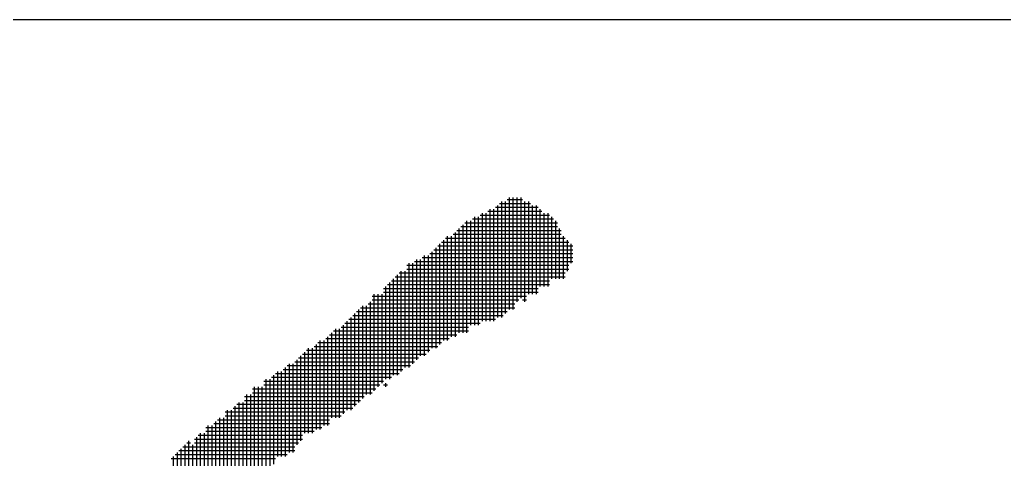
# Model space of a CAD drawing. Header units: feet. Extents: x 0 to 252300, y 0 to 178200.
# Drawn here: x 171013 to 171608, y 9334 to 9600 of the extents above; entities that cross this region are included whole.
import ezdxf
from ezdxf.enums import TextEntityAlignment as Align

# ---------------------------------------------------------------- set-up
doc = ezdxf.new("R2010")
doc.units = ezdxf.units.FT
doc.header["$LTSCALE"] = 3000
doc.header["$MEASUREMENT"] = 0
for name, color, linetype in [('CX-BORD', 3, 'CONTINUOUS'), ('CX-BORD-LIN1', 4, 'CONTINUOUS'), ('CX-BORD-LIN2', 3, 'CONTINUOUS'), ('CX-BORD-TEX2', 7, 'CONTINUOUS'), ('CX-BORD-TEX3', 6, 'CONTINUOUS')]:
    doc.layers.add(name, color=color, linetype=linetype)
doc.styles.add('TB_TEXT', font='')
doc.styles.add('TB_WBTXT', font='')
doc.styles.add('TB_WMTXT', font='')
doc.styles.get('TB_TEXT').set_extended_font_data('DotumChe')
doc.styles.get('TB_WBTXT').set_extended_font_data('Dotum')
doc.styles.get('TB_WMTXT').set_extended_font_data('DotumChe')

# ---------------------------------------------------------------- blocks, each defined once
blk = doc.blocks.new('CXBLKA1')
at = {"layer": 'CX-BORD-LIN2'}
blk.add_lwpolyline([(558, 12), (270, 12)], dxfattribs=at)
at = {"layer": 'CX-BORD-LIN1', "style": 'TB_TEXT'}
for tag, p in [('TR_RCON5', (342.3033, 33)), ('TR_RCON4', (342.3033, 27)), ('TR_RCON3', (342.3033, 21)), ('TR_RCON2', (342.3033, 15)), ('TR_RCON1', (342.3033, 9))]:
    blk.add_attdef(tag, text='', height=3.5, dxfattribs=at).set_placement(p, align=Align.MIDDLE_LEFT)
for tag, height, p in [('TR_DGN5', 3.5, (451.1185, 33)), ('TR_CHK5', 3.5, (491.1185, 33)), ('TR_RDAT5', 3.5, (317.5, 33)), ('TR_APP5', 3.5, (531.1185, 33)), ('TR_RNUM5', 3, (285.1051, 32.6366)), ('TR_DGN4', 3.5, (451.1185, 27)), ('TR_CHK4', 3.5, (491.1185, 27)), ('TR_RDAT4', 3.5, (317.5, 27)), ('TR_APP4', 3.5, (531.1185, 27)), ('TR_RNUM4', 3, (285.1051, 26.6366)), ('TR_DGN3', 3.5, (451.1185, 21)), ('TR_CHK3', 3.5, (491.1185, 21)), ('TR_RDAT3', 3.5, (317.5, 21)), ('TR_APP3', 3.5, (531.1185, 21)), ('TR_RNUM3', 3, (285.1051, 20.6366)), ('TR_DGN2', 3.5, (451.1185, 15)), ('TR_CHK2', 3.5, (491.1185, 15)), ('TR_RDAT2', 3.5, (317.5, 15)), ('TR_APP2', 3.5, (531.1185, 15)), ('TR_RNUM2', 3, (285.1051, 14.6366)), ('TR_DGN1', 3.5, (451.1185, 9)), ('TR_CHK1', 3.5, (491.1185, 9)), ('TR_RDAT1', 3.5, (317.5, 9)), ('TR_APP1', 3.5, (531.1185, 9)), ('TR_RNUM1', 3, (285.1051, 8.6366))]:
    blk.add_attdef(tag, text='', height=height, dxfattribs=at).set_placement(p, align=Align.MIDDLE_CENTER)
at = {"layer": 'CX-BORD-LIN2', "style": 'TB_TEXT'}
blk.add_attdef('TD_VERSION', text='', height=3, rotation=90, dxfattribs=at).set_placement((800.5, 48.0149), align=Align.MIDDLE_CENTER)
at = {"layer": 'CX-BORD-TEX2', "style": 'TB_WMTXT'}
for tag, height, p in [('TB_CNAME', 5, (15.3448, 531.8324)), ('TB_CSCOP', 4, (16.6346, 523.8324))]:
    blk.add_attdef(tag, text='', height=height, dxfattribs=at).set_placement(p, align=Align.BOTTOM_LEFT)
at = {"layer": 'CX-BORD-TEX2', "style": 'TB_WBTXT'}
for tag, height, p in [('TB_MTITIL', 10, (398, 533.3264)), ('TB_STITL', 7, (398, 518.3264))]:
    blk.add_attdef(tag, text='', height=height, dxfattribs=at).set_placement(p, align=Align.MIDDLE_CENTER)
at = {"layer": 'CX-BORD-TEX3', "style": 'TB_TEXT'}
for tag, height, p in [('TD_LNDST', 4.5, (215, 31.5)), ('TD_DSECT', 4.5, (605.5, 31.5)), ('TD_DDIST', 4.5, (654.5, 31.5)), ('TD_DNAME_TOP', 4.5, (755, 27.957)), ('TD_CSECT', 4.5, (605.5, 22.5)), ('TD_CDIST', 4.5, (654.5, 22.5)), ('TD_DNAME_MAIN', 4.5, (755, 21.4731)), ('TD_DNAME_BOT', 3, (755, 15.2489)), ('TD_HSCAL', 4.5, (620.8841, 13.7484)), ('TD_VSCAL', 4.5, (656.8615, 13.7484)), ('TD_CCOMP', 4.5, (215, 13.5927)), ('TD_CSTEP', 4.5, (250.744, 5.125)), ('TD_FIELD', 4.5, (180, 5.125)), ('TD_DWGNO', 4.5, (755, 5.0017)), ('TD_DWGCODE', 4.5, (637, 4.7908))]:
    blk.add_attdef(tag, text='', height=height, dxfattribs=at).set_placement(p, align=Align.MIDDLE_CENTER)
for tag, height, width, p in [('TD_DCOMP', 4.5, 0.95, (215, 22.5875)), ('TD_CNAME', 5, 0.78, (65, 7.5956))]:
    blk.add_attdef(tag, text='', height=height, dxfattribs=dict(at, width=width)).set_placement(p, align=Align.MIDDLE_CENTER)

msp = doc.modelspace()

# ---------------------------------------------------------------- linework, layer by layer
at = {"layer": 'CX-BORD-TEX2'}
for p, q in [((171302.77, 9489.02), (171321.43, 9489.02)), ((171303.93, 9490.18), (171303.93, 9420.2)), ((171306.27, 9490.18), (171306.27, 9422.53)), ((171307.43, 9491.35), (171316.76, 9491.35)), ((171308.6, 9492.52), (171308.6, 9424.87)), ((171310.93, 9492.52), (171310.93, 9424.87)), ((171313.26, 9492.52), (171313.26, 9429.53)), ((171315.6, 9492.52), (171315.6, 9431.86)), ((171317.93, 9490.18), (171317.93, 9429.53)), ((171320.26, 9490.18), (171320.26, 9434.2)), ((171292.27, 9483.19), (171292.27, 9417.87)), ((171294.6, 9483.19), (171294.6, 9417.87)), ((171295.77, 9484.35), (171328.43, 9484.35)), ((171296.93, 9485.52), (171296.93, 9417.87)), ((171299.27, 9485.52), (171299.27, 9417.87)), ((171300.43, 9486.69), (171326.09, 9486.69)), ((171301.6, 9487.85), (171301.6, 9420.2)), ((171322.6, 9487.85), (171322.6, 9434.2)), ((171324.93, 9487.85), (171324.93, 9434.2)), ((171327.26, 9485.52), (171327.26, 9438.86)), ((171329.59, 9483.19), (171329.59, 9438.86)), ((171331.93, 9483.19), (171331.93, 9438.86)), ((171280.6, 9476.19), (171280.6, 9410.87)), ((171281.77, 9477.35), (171337.76, 9477.35)), ((171282.94, 9478.52), (171282.94, 9410.87)), ((171285.27, 9478.52), (171285.27, 9415.53)), ((171286.44, 9479.69), (171335.43, 9479.69)), ((171287.6, 9480.85), (171287.6, 9415.53)), ((171289.94, 9480.85), (171289.94, 9415.53)), ((171291.1, 9482.02), (171333.09, 9482.02)), ((171334.26, 9480.85), (171334.26, 9443.53)), ((171336.59, 9478.52), (171336.59, 9443.53)), ((171274.77, 9470.36), (171340.09, 9470.36)), ((171275.94, 9471.52), (171275.94, 9408.54)), ((171277.11, 9472.69), (171340.09, 9472.69)), ((171278.27, 9473.85), (171278.27, 9410.87)), ((171279.44, 9475.02), (171337.76, 9475.02)), ((171338.92, 9473.85), (171338.92, 9443.53)), ((171266.61, 9464.52), (171266.61, 9403.87)), ((171267.77, 9465.69), (171344.76, 9465.69)), ((171268.94, 9466.86), (171268.94, 9406.2)), ((171270.11, 9468.02), (171342.42, 9468.02)), ((171271.27, 9469.19), (171271.27, 9406.2)), ((171273.61, 9469.19), (171273.61, 9408.54)), ((171341.26, 9469.19), (171341.26, 9443.53)), ((171343.59, 9466.86), (171343.59, 9448.19)), ((171345.92, 9464.52), (171345.92, 9452.86)), ((171260.78, 9458.69), (171347.09, 9458.69)), ((171261.94, 9459.86), (171261.94, 9401.54)), ((171263.11, 9461.02), (171347.09, 9461.02)), ((171264.28, 9462.19), (171264.28, 9401.54)), ((171265.44, 9463.36), (171347.09, 9463.36)), ((171247.95, 9452.86), (171247.95, 9389.87)), ((171250.28, 9452.86), (171250.28, 9392.21)), ((171251.44, 9454.03), (171347.09, 9454.03)), ((171252.61, 9455.19), (171252.61, 9394.54)), ((171254.94, 9455.19), (171254.94, 9396.87)), ((171256.11, 9456.36), (171347.09, 9456.36)), ((171257.28, 9457.53), (171257.28, 9396.87)), ((171259.61, 9457.53), (171259.61, 9399.21)), ((171242.11, 9447.03), (171342.42, 9447.03)), ((171243.28, 9448.19), (171243.28, 9387.54)), ((171245.61, 9448.19), (171245.61, 9389.87)), ((171246.78, 9451.69), (171344.76, 9451.69)), ((171246.78, 9449.36), (171344.76, 9449.36)), ((171236.28, 9441.2), (171236.28, 9382.88)), ((171237.45, 9442.36), (171333.09, 9442.36)), ((171238.61, 9443.53), (171238.61, 9385.21)), ((171239.78, 9444.69), (171342.42, 9444.69)), ((171240.95, 9445.86), (171240.95, 9385.21)), ((171232.78, 9437.7), (171326.09, 9437.7)), ((171232.78, 9435.36), (171326.09, 9435.36)), ((171233.95, 9438.86), (171233.95, 9382.88)), ((171235.12, 9440.03), (171333.09, 9440.03)), ((171224.62, 9429.53), (171224.62, 9373.54)), ((171225.78, 9433.03), (171319.1, 9433.03)), ((171225.78, 9430.7), (171314.43, 9430.7)), ((171226.95, 9434.2), (171226.95, 9375.88)), ((171229.28, 9434.2), (171229.28, 9378.21)), ((171231.62, 9434.2), (171231.62, 9380.54)), ((171316.76, 9430.7), (171319.1, 9430.7)), ((171216.45, 9423.7), (171307.43, 9423.7)), ((171217.62, 9424.87), (171217.62, 9368.88)), ((171218.79, 9426.03), (171312.1, 9426.03)), ((171219.95, 9427.2), (171219.95, 9371.21)), ((171222.28, 9427.2), (171222.28, 9373.54)), ((171223.45, 9428.37), (171312.1, 9428.37)), ((171209.45, 9416.7), (171291.1, 9416.7)), ((171210.62, 9417.87), (171210.62, 9364.21)), ((171211.79, 9419.03), (171300.43, 9419.03)), ((171212.95, 9420.2), (171212.95, 9364.21)), ((171214.12, 9421.37), (171305.1, 9421.37)), ((171215.29, 9422.53), (171215.29, 9366.55)), ((171201.29, 9410.87), (171201.29, 9359.55)), ((171202.46, 9412.04), (171284.1, 9412.04)), ((171203.62, 9413.2), (171203.62, 9359.55)), ((171205.96, 9413.2), (171205.96, 9359.55)), ((171207.12, 9414.37), (171284.1, 9414.37)), ((171208.29, 9415.53), (171208.29, 9361.88)), ((171193.12, 9405.04), (171267.77, 9405.04)), ((171194.29, 9406.2), (171194.29, 9352.55)), ((171196.62, 9406.2), (171196.62, 9354.88)), ((171197.79, 9407.37), (171272.44, 9407.37)), ((171198.96, 9408.54), (171198.96, 9354.88)), ((171200.12, 9409.7), (171277.11, 9409.7)), ((171184.96, 9399.21), (171184.96, 9350.22)), ((171186.13, 9400.37), (171260.78, 9400.37)), ((171187.29, 9401.54), (171187.29, 9350.22)), ((171189.63, 9401.54), (171189.63, 9350.22)), ((171190.79, 9402.7), (171265.44, 9402.7)), ((171191.96, 9403.87), (171191.96, 9352.55)), ((171179.13, 9393.37), (171251.44, 9393.37)), ((171180.29, 9394.54), (171180.29, 9343.22)), ((171181.46, 9395.71), (171253.78, 9395.71)), ((171182.63, 9396.87), (171182.63, 9345.55)), ((171183.79, 9398.04), (171258.44, 9398.04)), ((171168.63, 9387.54), (171168.63, 9336.22)), ((171170.96, 9387.54), (171170.96, 9336.22)), ((171172.13, 9388.71), (171244.45, 9388.71)), ((171173.3, 9389.87), (171173.3, 9336.22)), ((171174.46, 9391.04), (171249.11, 9391.04)), ((171175.63, 9392.21), (171175.63, 9338.55)), ((171177.96, 9392.21), (171177.96, 9338.55)), ((171160.47, 9381.71), (171232.78, 9381.71)), ((171161.63, 9382.88), (171161.63, 9326.89)), ((171163.96, 9382.88), (171163.96, 9329.22)), ((171165.13, 9384.04), (171237.45, 9384.04)), ((171166.3, 9385.21), (171166.3, 9331.55)), ((171167.46, 9386.37), (171242.11, 9386.37)), ((171153.47, 9377.04), (171228.12, 9377.04)), ((171154.63, 9378.21), (171154.63, 9322.22)), ((171156.97, 9378.21), (171156.97, 9326.89)), ((171159.3, 9378.21), (171159.3, 9326.89)), ((171160.47, 9379.38), (171230.45, 9379.38)), ((171232.78, 9379.38), (171235.12, 9379.38)), ((171233.95, 9380.54), (171233.95, 9378.21)), ((171148.8, 9372.38), (171221.12, 9372.38)), ((171148.8, 9370.05), (171218.79, 9370.05)), ((171149.97, 9373.54), (171149.97, 9317.56)), ((171152.3, 9373.54), (171152.3, 9319.89)), ((171153.47, 9374.71), (171225.78, 9374.71)), ((171138.3, 9364.21), (171138.3, 9310.56)), ((171140.64, 9364.21), (171140.64, 9312.89)), ((171141.8, 9365.38), (171214.12, 9365.38)), ((171142.97, 9366.55), (171142.97, 9312.89)), ((171144.14, 9367.71), (171216.45, 9367.71)), ((171145.3, 9368.88), (171145.3, 9315.22)), ((171147.64, 9368.88), (171147.64, 9317.56)), ((171131.31, 9357.21), (171131.31, 9305.89)), ((171132.47, 9358.38), (171200.12, 9358.38)), ((171133.64, 9359.55), (171133.64, 9308.23)), ((171135.97, 9359.55), (171135.97, 9308.23)), ((171137.14, 9363.05), (171209.45, 9363.05)), ((171137.14, 9360.71), (171207.12, 9360.71)), ((171125.47, 9353.72), (171195.46, 9353.72)), ((171125.47, 9351.38), (171190.79, 9351.38)), ((171126.64, 9354.88), (171126.64, 9301.23)), ((171128.97, 9354.88), (171128.97, 9301.23)), ((171130.14, 9356.05), (171200.12, 9356.05)), ((171114.98, 9345.55), (171114.98, 9291.9)), ((171118.48, 9346.72), (171183.79, 9346.72)), ((171119.64, 9347.88), (171119.64, 9296.56)), ((171120.81, 9349.05), (171183.79, 9349.05)), ((171121.97, 9350.22), (171121.97, 9296.56)), ((171124.31, 9350.22), (171124.31, 9298.89)), ((171109.14, 9339.72), (171179.13, 9339.72)), ((171110.31, 9340.89), (171110.31, 9289.56)), ((171111.48, 9342.05), (171179.13, 9342.05)), ((171112.64, 9343.22), (171112.64, 9289.56)), ((171113.81, 9344.38), (171116.14, 9344.38)), ((171117.31, 9343.22), (171117.31, 9294.23)), ((171118.48, 9344.38), (171181.46, 9344.38)), ((171104.48, 9335.05), (171167.46, 9335.05)), ((171105.64, 9336.22), (171105.64, 9284.9)), ((171106.81, 9337.39), (171174.46, 9337.39)), ((171107.98, 9338.55), (171107.98, 9284.9))]:
    msp.add_line(p, q, dxfattribs=at)

# ---------------------------------------------------------------- block references
at = {"layer": 'CX-BORD', "xscale": 300, "yscale": 300, "zscale": 300}
msp.add_blockref('CXBLKA1', (7500, 6000), dxfattribs=at)

doc.saveas('drawing.dxf')
